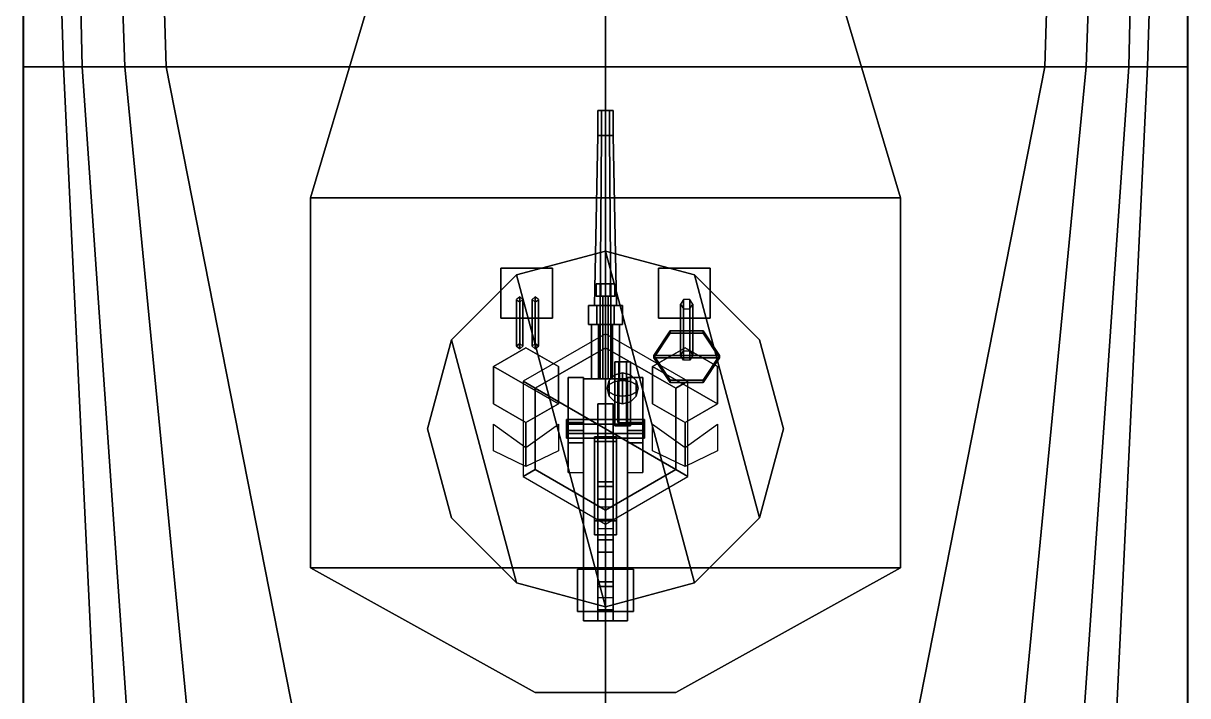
# Model space of a CAD drawing. Header units: millimetres. Extents: x -3.7 to 3.7, y -34 to 38.
# Drawn here: x -3.73 to 3.73, y -14.24 to -9.93 of the extents above; entities that cross this region are included whole.
import ezdxf

# ---------------------------------------------------------------- set-up
doc = ezdxf.new("R2010")
doc.units = ezdxf.units.MM
for name, color, linetype in [('gun', 1, 'Continuous'), ('railings', 3, 'Continuous'), ('sleeve', 5, 'Continuous'), ('turret', 2, 'Continuous')]:
    doc.layers.add(name, color=color, linetype=linetype)

msp = doc.modelspace()

# ---------------------------------------------------------------- linework, layer by layer
for points in [[(3.7318, -4.17, 1.71), (-3.7318, -4.17, 1.71), (-3.7318, -10.21, 1.71), (3.7318, -10.21, 1.71)], [(-3.7318, -4.17, 1.71), (-3.7318, -4.17, -1.2033), (-3.7318, -10.21, 0.9292), (-3.7318, -10.21, 1.71)], [(-3.7318, -4.17, -1.2033), (-3.6618, -4.17, -1.4456), (-3.4733, -10.21, -0.9394), (-3.7318, -10.21, 0.9292)], [(-3.6618, -4.17, -1.4456), (-3.4895, -4.17, -1.7633), (-3.3549, -10.21, -1.3648), (-3.4733, -10.21, -0.9394)], [(-3.4895, -4.17, -1.7633), (-3.2902, -4.17, -1.9356), (-3.0802, -10.21, -1.6772), (-3.3549, -10.21, -1.3648)], [(-3.2902, -4.17, -1.9356), (-2.9994, -4.17, -2.0595), (-2.8164, -10.21, -1.8656), (-3.0802, -10.21, -1.6772)], [(-2.9994, -4.17, -2.0595), (0, -4.17, -2.598), (0, -10.21, -2.598), (-2.8164, -10.21, -1.8656)], [(2.8164, -10.21, -1.8656), (0, -10.21, -2.598), (0, -4.17, -2.598), (2.9994, -4.17, -2.0595)], [(3.0802, -10.21, -1.6772), (2.8164, -10.21, -1.8656), (2.9994, -4.17, -2.0595), (3.2902, -4.17, -1.9356)], [(3.3549, -10.21, -1.3648), (3.0802, -10.21, -1.6772), (3.2902, -4.17, -1.9356), (3.4895, -4.17, -1.7633)], [(3.4733, -10.21, -0.9394), (3.3549, -10.21, -1.3648), (3.4895, -4.17, -1.7633), (3.6618, -4.17, -1.4456)], [(3.7318, -10.21, 0.9292), (3.4733, -10.21, -0.9394), (3.6618, -4.17, -1.4456), (3.7318, -4.17, -1.2033)], [(3.7318, -10.21, 1.71), (3.7318, -10.21, 0.9292), (3.7318, -4.17, -1.2033), (3.7318, -4.17, 1.71)], [(1, -8.06, 3.88), (-1, -8.06, 3.88), (-1.89, -11.05, 3.88), (1.89, -11.05, 3.88)], [(-1.89, -11.05, 3.88), (-1, -8.06, 3.88), (-1, -8.06, 1.71), (-1.89, -11.05, 1.71)], [(-1.89, -11.05, 4.86), (-1, -8.06, 4.86), (-1, -8.06, 3.88), (-1.89, -11.05, 3.88)], [(-1.89, -11.05, 4.86), (-1, -8.06, 4.86), (-1, -8.06, 3.88), (-1.89, -11.05, 3.88)], [(1.89, -11.05, 1.71), (1, -8.06, 1.71), (1, -8.06, 3.88), (1.89, -11.05, 3.88)], [(1.89, -11.05, 4.86), (1, -8.06, 4.86), (1, -8.06, 3.88), (1.89, -11.05, 3.88)], [(1.89, -11.05, 4.86), (1, -8.06, 4.86), (1, -8.06, 3.88), (1.89, -11.05, 3.88)], [(3.7318, -10.21, 1.71), (-3.7318, -10.21, 1.71), (-3.7318, -16.5, 1.71), (3.7318, -16.5, 1.71)], [(-3.7318, -10.21, 0.9292), (-3.4733, -10.21, -0.9394), (-3.1718, -16.5, -0.4709), (-3.7318, -16.5, 0.9292)], [(-3.7318, -10.21, 1.71), (-3.7318, -10.21, 0.9292), (-3.7318, -16.5, 0.9292), (-3.7318, -16.5, 1.71)], [(-3.4733, -10.21, -0.9394), (-3.3549, -10.21, -1.3648), (-2.9187, -16.5, -0.8694), (-3.1718, -16.5, -0.4709)], [(-3.3549, -10.21, -1.3648), (-3.0802, -10.21, -1.6772), (-2.4717, -16.5, -1.3541), (-2.9187, -16.5, -0.8694)], [(-3.0802, -10.21, -1.6772), (-2.8164, -10.21, -1.8656), (-1.5778, -16.5, -1.9249), (-2.4717, -16.5, -1.3541)], [(-2.8164, -10.21, -1.8656), (0, -10.21, -2.598), (0, -16.5, -2.5018), (-1.5778, -16.5, -1.9249)], [(1.5778, -16.5, -1.9249), (0, -16.5, -2.5018), (0, -10.21, -2.598), (2.8164, -10.21, -1.8656)], [(2.4717, -16.5, -1.3541), (1.5778, -16.5, -1.9249), (2.8164, -10.21, -1.8656), (3.0802, -10.21, -1.6772)], [(2.9187, -16.5, -0.8694), (2.4717, -16.5, -1.3541), (3.0802, -10.21, -1.6772), (3.3549, -10.21, -1.3648)], [(3.1718, -16.5, -0.4709), (2.9187, -16.5, -0.8694), (3.3549, -10.21, -1.3648), (3.4733, -10.21, -0.9394)], [(3.7318, -16.5, 0.9292), (3.1718, -16.5, -0.4709), (3.4733, -10.21, -0.9394), (3.7318, -10.21, 0.9292)], [(3.7318, -16.5, 1.71), (3.7318, -16.5, 0.9292), (3.7318, -10.21, 0.9292), (3.7318, -10.21, 1.71)], [(1.89, -11.05, 3.88), (-1.89, -11.05, 3.88), (-1.89, -13.42, 3.88), (1.89, -13.42, 3.88)], [(-1.89, -13.42, 3.88), (-1.89, -11.05, 3.88), (-1.89, -11.05, 1.71), (-1.89, -13.42, 1.71)], [(-1.89, -13.42, 4.86), (-1.89, -11.05, 4.86), (-1.89, -11.05, 3.88), (-1.89, -13.42, 3.88)], [(-1.89, -13.42, 4.86), (-1.89, -11.05, 4.86), (-1.89, -11.05, 3.88), (-1.89, -13.42, 3.88)], [(1.89, -13.42, 1.71), (1.89, -11.05, 1.71), (1.89, -11.05, 3.88), (1.89, -13.42, 3.88)], [(1.89, -13.42, 4.86), (1.89, -11.05, 4.86), (1.89, -11.05, 3.88), (1.89, -13.42, 3.88)], [(1.89, -13.42, 4.86), (1.89, -11.05, 4.86), (1.89, -11.05, 3.88), (1.89, -13.42, 3.88)], [(-0.45, -14.22, 3.88), (-1.89, -13.42, 3.88), (-1.89, -13.42, 1.71), (-0.45, -14.22, 1.71)], [(1.89, -13.42, 3.88), (-1.89, -13.42, 3.88), (-0.45, -14.22, 3.88), (0.45, -14.22, 3.88)], [(-0.45, -14.22, 4.86), (-1.89, -13.42, 4.86), (-1.89, -13.42, 3.88), (-0.45, -14.22, 3.88)], [(-0.45, -14.22, 4.86), (-1.89, -13.42, 4.86), (-1.89, -13.42, 3.88), (-0.45, -14.22, 3.88)], [(0.45, -14.22, 1.71), (1.89, -13.42, 1.71), (1.89, -13.42, 3.88), (0.45, -14.22, 3.88)], [(0.45, -14.22, 4.86), (1.89, -13.42, 4.86), (1.89, -13.42, 3.88), (0.45, -14.22, 3.88)], [(0.45, -14.22, 4.86), (1.89, -13.42, 4.86), (1.89, -13.42, 3.88), (0.45, -14.22, 3.88)], [(0.45, -14.22, 3.88), (-0.45, -14.22, 3.88), (-0.45, -14.22, 1.71), (0.45, -14.22, 1.71)], [(0.45, -14.22, 3.88), (-0.45, -14.22, 3.88), (-0.45, -14.22, 4.86), (0.45, -14.22, 4.86)], [(-0.45, -14.22, 3.88), (0.45, -14.22, 3.88), (0.45, -14.22, 4.86), (-0.45, -14.22, 4.86)]]:
    msp.add_3dface(points)
at = {"layer": 'gun'}
for points in [[(-0.05, -10.49, 5.22), (0.05, -10.49, 5.22), (0.025, -10.49, 5.1767), (-0.025, -10.49, 5.1767)], [(-0.025, -10.49, 5.2633), (0.025, -10.49, 5.2633), (0.05, -10.49, 5.22), (-0.05, -10.49, 5.22)], [(-0.025, -10.65, 5.1767), (-0.05, -10.65, 5.22), (-0.05, -10.49, 5.22), (-0.025, -10.49, 5.1767)], [(-0.05, -10.65, 5.22), (-0.025, -10.65, 5.2633), (-0.025, -10.49, 5.2633), (-0.05, -10.49, 5.22)], [(0.025, -10.65, 5.1767), (-0.025, -10.65, 5.1767), (-0.025, -10.49, 5.1767), (0.025, -10.49, 5.1767)], [(-0.025, -10.65, 5.2633), (0.025, -10.65, 5.2633), (0.025, -10.49, 5.2633), (-0.025, -10.49, 5.2633)], [(0.05, -10.65, 5.22), (0.025, -10.65, 5.1767), (0.025, -10.49, 5.1767), (0.05, -10.49, 5.22)], [(0.025, -10.65, 5.2633), (0.05, -10.65, 5.22), (0.05, -10.49, 5.22), (0.025, -10.49, 5.2633)], [(-0.035, -11.74, 5.1594), (-0.07, -11.74, 5.22), (-0.05, -10.65, 5.22), (-0.025, -10.65, 5.1767)], [(-0.07, -11.74, 5.22), (-0.035, -11.74, 5.2806), (-0.025, -10.65, 5.2633), (-0.05, -10.65, 5.22)], [(0.035, -11.74, 5.1594), (-0.035, -11.74, 5.1594), (-0.025, -10.65, 5.1767), (0.025, -10.65, 5.1767)], [(-0.035, -11.74, 5.2806), (0.035, -11.74, 5.2806), (0.025, -10.65, 5.2633), (-0.025, -10.65, 5.2633)], [(0.07, -11.74, 5.22), (0.035, -11.74, 5.1594), (0.025, -10.65, 5.1767), (0.05, -10.65, 5.22)], [(0.035, -11.74, 5.2806), (0.07, -11.74, 5.22), (0.05, -10.65, 5.22), (0.025, -10.65, 5.2633)], [(-0.11, -11.74, 5.22), (0.11, -11.74, 5.22), (0.055, -11.74, 5.1247), (-0.055, -11.74, 5.1247)], [(-0.055, -11.74, 5.3153), (0.055, -11.74, 5.3153), (0.11, -11.74, 5.22), (-0.11, -11.74, 5.22)], [(-0.055, -11.86, 5.1247), (-0.11, -11.86, 5.22), (-0.11, -11.74, 5.22), (-0.055, -11.74, 5.1247)], [(-0.11, -11.86, 5.22), (-0.055, -11.86, 5.3153), (-0.055, -11.74, 5.3153), (-0.11, -11.74, 5.22)], [(0.055, -11.86, 5.1247), (-0.055, -11.86, 5.1247), (-0.055, -11.74, 5.1247), (0.055, -11.74, 5.1247)], [(-0.055, -11.86, 5.3153), (0.055, -11.86, 5.3153), (0.055, -11.74, 5.3153), (-0.055, -11.74, 5.3153)], [(0.11, -11.86, 5.22), (0.055, -11.86, 5.1247), (0.055, -11.74, 5.1247), (0.11, -11.74, 5.22)], [(0.055, -11.86, 5.3153), (0.11, -11.86, 5.22), (0.11, -11.74, 5.22), (0.055, -11.74, 5.3153)], [(-0.055, -11.86, 5.1247), (0.055, -11.86, 5.1247), (0.11, -11.86, 5.22), (-0.11, -11.86, 5.22)], [(-0.11, -11.86, 5.22), (0.11, -11.86, 5.22), (0.055, -11.86, 5.3153), (-0.055, -11.86, 5.3153)], [(-0.045, -12.21, 5.1421), (-0.09, -12.21, 5.22), (-0.09, -11.86, 5.22), (-0.045, -11.86, 5.1421)], [(-0.09, -12.21, 5.22), (-0.045, -12.21, 5.2979), (-0.045, -11.86, 5.2979), (-0.09, -11.86, 5.22)], [(0.045, -12.21, 5.1421), (-0.045, -12.21, 5.1421), (-0.045, -11.86, 5.1421), (0.045, -11.86, 5.1421)], [(-0.045, -12.21, 5.2979), (0.045, -12.21, 5.2979), (0.045, -11.86, 5.2979), (-0.045, -11.86, 5.2979)], [(0.09, -12.21, 5.22), (0.045, -12.21, 5.1421), (0.045, -11.86, 5.1421), (0.09, -11.86, 5.22)], [(0.045, -12.21, 5.2979), (0.09, -12.21, 5.22), (0.09, -11.86, 5.22), (0.045, -11.86, 5.2979)]]:
    msp.add_3dface(points, dxfattribs=at)
at = {"layer": 'railings'}
for points in [[(-3.73, -4.54, 2.6), (-3.73, -10.5, 2.64), (-3.73, -10.5, 2.67), (-3.73, -4.54, 2.63)], [(-3.73, -4.54, 2.63), (-3.73, -10.5, 2.67), (-3.73, -10.5, 2.64), (-3.73, -4.54, 2.6)], [(-3.73, -4.54, 2.13), (-3.73, -10.5, 2.17), (-3.73, -10.5, 2.14), (-3.73, -4.54, 2.1)], [(-3.73, -4.54, 2.1), (-3.73, -10.5, 2.14), (-3.73, -10.5, 2.17), (-3.73, -4.54, 2.13)], [(3.73, -4.54, 2.1), (3.73, -10.5, 2.14), (3.73, -10.5, 2.17), (3.73, -4.54, 2.13)], [(3.73, -4.54, 2.13), (3.73, -10.5, 2.17), (3.73, -10.5, 2.14), (3.73, -4.54, 2.1)], [(3.73, -4.54, 2.63), (3.73, -10.5, 2.67), (3.73, -10.5, 2.64), (3.73, -4.54, 2.6)], [(3.73, -4.54, 2.6), (3.73, -10.5, 2.64), (3.73, -10.5, 2.67), (3.73, -4.54, 2.63)], [(-3.73, -10.48, 2.64), (-3.73, -10.48, 1.71), (-3.73, -10.51, 1.71), (-3.73, -10.51, 2.64)], [(-3.73, -10.51, 2.64), (-3.73, -10.51, 1.71), (-3.73, -10.48, 1.71), (-3.73, -10.48, 2.64)], [(-3.73, -10.5, 2.64), (-3.73, -16.55, 2.67), (-3.73, -16.55, 2.71), (-3.73, -10.5, 2.67)], [(-3.73, -10.5, 2.67), (-3.73, -16.55, 2.71), (-3.73, -16.55, 2.67), (-3.73, -10.5, 2.64)], [(-3.73, -10.5, 2.17), (-3.73, -16.55, 2.21), (-3.73, -16.55, 2.17), (-3.73, -10.5, 2.14)], [(-3.73, -10.5, 2.14), (-3.73, -16.55, 2.17), (-3.73, -16.55, 2.21), (-3.73, -10.5, 2.17)], [(3.73, -10.51, 2.64), (3.73, -10.51, 1.71), (3.73, -10.48, 1.71), (3.73, -10.48, 2.64)], [(3.73, -10.48, 2.64), (3.73, -10.48, 1.71), (3.73, -10.51, 1.71), (3.73, -10.51, 2.64)], [(3.73, -10.5, 2.14), (3.73, -16.55, 2.17), (3.73, -16.55, 2.21), (3.73, -10.5, 2.17)], [(3.73, -10.5, 2.17), (3.73, -16.55, 2.21), (3.73, -16.55, 2.17), (3.73, -10.5, 2.14)], [(3.73, -10.5, 2.67), (3.73, -16.55, 2.71), (3.73, -16.55, 2.67), (3.73, -10.5, 2.64)], [(3.73, -10.5, 2.64), (3.73, -16.55, 2.67), (3.73, -16.55, 2.71), (3.73, -10.5, 2.67)], [(-3.73, -12.03, 2.65), (-3.73, -12.03, 1.71), (-3.73, -12, 1.71), (-3.73, -12, 2.65)], [(-3.73, -12, 2.65), (-3.73, -12, 1.71), (-3.73, -12.03, 1.71), (-3.73, -12.03, 2.65)], [(3.73, -12, 2.65), (3.73, -12, 1.71), (3.73, -12.03, 1.71), (3.73, -12.03, 2.65)], [(3.73, -12.03, 2.65), (3.73, -12.03, 1.71), (3.73, -12, 1.71), (3.73, -12, 2.65)], [(-3.73, -13.5, 2.66), (-3.73, -13.5, 1.71), (-3.73, -13.53, 1.71), (-3.73, -13.53, 2.66)], [(-3.73, -13.53, 2.66), (-3.73, -13.53, 1.71), (-3.73, -13.5, 1.71), (-3.73, -13.5, 2.66)], [(3.73, -13.53, 2.66), (3.73, -13.53, 1.71), (3.73, -13.5, 1.71), (3.73, -13.5, 2.66)], [(3.73, -13.5, 2.66), (3.73, -13.5, 1.71), (3.73, -13.53, 1.71), (3.73, -13.53, 2.66)]]:
    msp.add_3dface(points, dxfattribs=at)
at = {"layer": 'sleeve'}
for points in [[(-0.03, -11.6, 5.132), (0.03, -11.6, 5.132), (0.06, -11.6, 5.08), (-0.06, -11.6, 5.08)], [(-0.06, -11.68, 5.08), (-0.03, -11.68, 5.132), (-0.03, -11.6, 5.132), (-0.06, -11.6, 5.08)], [(-0.06, -11.6, 5.08), (0.06, -11.6, 5.08), (0.03, -11.6, 5.028), (-0.03, -11.6, 5.028)], [(-0.03, -11.68, 5.028), (-0.06, -11.68, 5.08), (-0.06, -11.6, 5.08), (-0.03, -11.6, 5.028)], [(0.03, -11.68, 5.028), (-0.03, -11.68, 5.028), (-0.03, -11.6, 5.028), (0.03, -11.6, 5.028)], [(-0.03, -11.68, 5.132), (0.03, -11.68, 5.132), (0.03, -11.6, 5.132), (-0.03, -11.6, 5.132)], [(0.03, -11.68, 5.132), (0.06, -11.68, 5.08), (0.06, -11.6, 5.08), (0.03, -11.6, 5.132)], [(0.06, -11.68, 5.08), (0.03, -11.68, 5.028), (0.03, -11.6, 5.028), (0.06, -11.6, 5.08)], [(-0.06, -11.68, 5.08), (0.06, -11.68, 5.08), (0.03, -11.68, 5.132), (-0.03, -11.68, 5.132)], [(-0.03, -11.68, 5.028), (0.03, -11.68, 5.028), (0.06, -11.68, 5.08), (-0.06, -11.68, 5.08)], [(-0.0175, -12.21, 5.0497), (-0.035, -12.21, 5.08), (-0.035, -11.68, 5.08), (-0.0175, -11.68, 5.0497)], [(-0.035, -12.21, 5.08), (-0.0175, -12.21, 5.1103), (-0.0175, -11.68, 5.1103), (-0.035, -11.68, 5.08)], [(0.0175, -12.21, 5.0497), (-0.0175, -12.21, 5.0497), (-0.0175, -11.68, 5.0497), (0.0175, -11.68, 5.0497)], [(-0.0175, -12.21, 5.1103), (0.0175, -12.21, 5.1103), (0.0175, -11.68, 5.1103), (-0.0175, -11.68, 5.1103)], [(0.035, -12.21, 5.08), (0.0175, -12.21, 5.0497), (0.0175, -11.68, 5.0497), (0.035, -11.68, 5.08)], [(0.0175, -12.21, 5.1103), (0.035, -12.21, 5.08), (0.035, -11.68, 5.08), (0.0175, -11.68, 5.1103)], [(0.06, -12.1, 5.64), (0.16, -12.1, 5.64), (0.135, -12.1, 5.5967), (0.085, -12.1, 5.5967)], [(0.085, -12.1, 5.6833), (0.135, -12.1, 5.6833), (0.16, -12.1, 5.64), (0.06, -12.1, 5.64)], [(0.085, -12.51, 5.5967), (0.06, -12.51, 5.64), (0.06, -12.1, 5.64), (0.085, -12.1, 5.5967)], [(0.06, -12.51, 5.64), (0.085, -12.51, 5.6833), (0.085, -12.1, 5.6833), (0.06, -12.1, 5.64)], [(0.135, -12.51, 5.5967), (0.085, -12.51, 5.5967), (0.085, -12.1, 5.5967), (0.135, -12.1, 5.5967)], [(0.085, -12.51, 5.6833), (0.135, -12.51, 5.6833), (0.135, -12.1, 5.6833), (0.085, -12.1, 5.6833)], [(0.16, -12.51, 5.64), (0.135, -12.51, 5.5967), (0.135, -12.1, 5.5967), (0.16, -12.1, 5.64)], [(0.135, -12.51, 5.6833), (0.16, -12.51, 5.64), (0.16, -12.1, 5.64), (0.135, -12.1, 5.6833)], [(-0.14, -13.76, 5.4), (-0.14, -12.21, 5.4), (-0.14, -12.21, 5.04), (-0.14, -13.76, 5.04)], [(-0.14, -13.76, 5.04), (-0.14, -12.21, 5.04), (0.14, -12.21, 5.04), (0.14, -13.76, 5.04)], [(0.14, -12.21, 5.4), (-0.14, -12.21, 5.4), (-0.14, -13.76, 5.4), (0.14, -13.76, 5.4)], [(0.14, -12.21, 5.04), (-0.14, -12.21, 5.04), (-0.14, -12.21, 5.4), (0.14, -12.21, 5.4)], [(0.0234, -12.22, 5.61), (0.01, -12.27, 5.61), (0.01, -12.27, 5.61), (0.0234, -12.245, 5.6533)], [(0.0234, -12.245, 5.5667), (0.01, -12.27, 5.61), (0.01, -12.27, 5.61), (0.0234, -12.22, 5.61)], [(0.06, -12.1834, 5.61), (0.0234, -12.22, 5.61), (0.0234, -12.245, 5.6533), (0.06, -12.2267, 5.685)], [(0.06, -12.2267, 5.535), (0.0234, -12.245, 5.5667), (0.0234, -12.22, 5.61), (0.06, -12.1834, 5.61)], [(0.06, -12.2267, 5.685), (0.0234, -12.245, 5.6533), (0.0234, -12.295, 5.6533), (0.06, -12.3133, 5.685)], [(0.06, -12.3133, 5.535), (0.0234, -12.295, 5.5667), (0.0234, -12.245, 5.5667), (0.06, -12.2267, 5.535)], [(0.11, -12.17, 5.61), (0.06, -12.1834, 5.61), (0.06, -12.2267, 5.685), (0.11, -12.22, 5.6966)], [(0.11, -12.22, 5.5234), (0.06, -12.2267, 5.535), (0.06, -12.1834, 5.61), (0.11, -12.17, 5.61)], [(0.11, -12.22, 5.6966), (0.06, -12.2267, 5.685), (0.06, -12.3133, 5.685), (0.11, -12.32, 5.6966)], [(0.11, -12.32, 5.5234), (0.06, -12.3133, 5.535), (0.06, -12.2267, 5.535), (0.11, -12.22, 5.5234)], [(0.14, -12.22, 5.4), (0.08, -12.22, 5.4), (0.08, -12.22, 5.54), (0.14, -12.22, 5.54)], [(0.08, -12.32, 5.54), (0.08, -12.22, 5.54), (0.08, -12.22, 5.4), (0.08, -12.49, 5.4)], [(0.16, -12.1834, 5.61), (0.11, -12.17, 5.61), (0.11, -12.22, 5.6966), (0.16, -12.2267, 5.685)], [(0.16, -12.2267, 5.535), (0.11, -12.22, 5.5234), (0.11, -12.17, 5.61), (0.16, -12.1834, 5.61)], [(0.16, -12.2267, 5.685), (0.11, -12.22, 5.6966), (0.11, -12.32, 5.6966), (0.16, -12.3133, 5.685)], [(0.16, -12.3133, 5.535), (0.11, -12.32, 5.5234), (0.11, -12.22, 5.5234), (0.16, -12.2267, 5.535)], [(0.14, -13.76, 5.04), (0.14, -12.21, 5.04), (0.14, -12.21, 5.4), (0.14, -13.76, 5.4)], [(0.14, -12.49, 5.4), (0.14, -12.22, 5.4), (0.14, -12.22, 5.54), (0.14, -12.32, 5.54)], [(0.1966, -12.22, 5.61), (0.16, -12.1834, 5.61), (0.16, -12.2267, 5.685), (0.1966, -12.245, 5.6533)], [(0.1966, -12.245, 5.5667), (0.16, -12.2267, 5.535), (0.16, -12.1834, 5.61), (0.1966, -12.22, 5.61)], [(0.1966, -12.245, 5.6533), (0.16, -12.2267, 5.685), (0.16, -12.3133, 5.685), (0.1966, -12.295, 5.6533)], [(0.1966, -12.295, 5.5667), (0.16, -12.3133, 5.535), (0.16, -12.2267, 5.535), (0.1966, -12.245, 5.5667)], [(0.21, -12.27, 5.61), (0.1966, -12.22, 5.61), (0.1966, -12.245, 5.6533), (0.21, -12.27, 5.61)], [(0.21, -12.27, 5.61), (0.1966, -12.245, 5.5667), (0.1966, -12.22, 5.61), (0.21, -12.27, 5.61)], [(0.0234, -12.245, 5.6533), (0.01, -12.27, 5.61), (0.01, -12.27, 5.61), (0.0234, -12.295, 5.6533)], [(0.0234, -12.295, 5.5667), (0.01, -12.27, 5.61), (0.01, -12.27, 5.61), (0.0234, -12.245, 5.5667)], [(0.0234, -12.295, 5.6533), (0.01, -12.27, 5.61), (0.01, -12.27, 5.61), (0.0234, -12.32, 5.61)], [(0.0234, -12.32, 5.61), (0.01, -12.27, 5.61), (0.01, -12.27, 5.61), (0.0234, -12.295, 5.5667)], [(0.06, -12.3133, 5.685), (0.0234, -12.295, 5.6533), (0.0234, -12.32, 5.61), (0.06, -12.3566, 5.61)], [(0.06, -12.3566, 5.61), (0.0234, -12.32, 5.61), (0.0234, -12.295, 5.5667), (0.06, -12.3133, 5.535)], [(0.11, -12.32, 5.6966), (0.06, -12.3133, 5.685), (0.06, -12.3566, 5.61), (0.11, -12.37, 5.61)], [(0.11, -12.37, 5.61), (0.06, -12.3566, 5.61), (0.06, -12.3133, 5.535), (0.11, -12.32, 5.5234)], [(0.16, -12.3133, 5.685), (0.11, -12.32, 5.6966), (0.11, -12.37, 5.61), (0.16, -12.3566, 5.61)], [(0.16, -12.3566, 5.61), (0.11, -12.37, 5.61), (0.11, -12.32, 5.5234), (0.16, -12.3133, 5.535)], [(0.1966, -12.295, 5.6533), (0.16, -12.3133, 5.685), (0.16, -12.3566, 5.61), (0.1966, -12.32, 5.61)], [(0.1966, -12.32, 5.61), (0.16, -12.3566, 5.61), (0.16, -12.3133, 5.535), (0.1966, -12.295, 5.5667)], [(0.21, -12.27, 5.61), (0.1966, -12.245, 5.6533), (0.1966, -12.295, 5.6533), (0.21, -12.27, 5.61)], [(0.21, -12.27, 5.61), (0.1966, -12.295, 5.5667), (0.1966, -12.245, 5.5667), (0.21, -12.27, 5.61)], [(0.21, -12.27, 5.61), (0.1966, -12.295, 5.6533), (0.1966, -12.32, 5.61), (0.21, -12.27, 5.61)], [(0.21, -12.27, 5.61), (0.1966, -12.32, 5.61), (0.1966, -12.295, 5.5667), (0.21, -12.27, 5.61)], [(-0.05, -12.58, 4.56), (-0.05, -12.37, 4.56), (0.05, -12.37, 4.56), (0.05, -12.58, 4.56)], [(0.05, -12.58, 4.69), (0.05, -12.37, 4.69), (-0.05, -12.37, 4.69), (-0.05, -12.58, 4.69)], [(-0.05, -12.37, 4.56), (-0.05, -12.37, 4.69), (0.05, -12.37, 4.69), (0.05, -12.37, 4.56)], [(-0.05, -12.58, 4.69), (-0.05, -12.37, 4.69), (-0.05, -12.37, 4.56), (-0.05, -12.58, 4.56)], [(0.05, -12.37, 4.56), (0.05, -12.37, 4.69), (0.05, -12.58, 4.69), (0.05, -12.58, 4.56)], [(0.14, -12.32, 5.54), (0.08, -12.32, 5.54), (0.08, -12.49, 5.4), (0.14, -12.49, 5.4)], [(-0.25, -12.5, 5.178), (-0.25, -12.56, 5.178), (-0.25, -12.59, 5.23), (-0.25, -12.47, 5.23)], [(-0.25, -12.47, 5.23), (-0.25, -12.59, 5.23), (-0.25, -12.56, 5.282), (-0.25, -12.5, 5.282)], [(-0.25, -12.5, 5.178), (-0.25, -12.47, 5.23), (0.25, -12.47, 5.23), (0.25, -12.5, 5.178)], [(-0.25, -12.47, 5.23), (-0.25, -12.5, 5.282), (0.25, -12.5, 5.282), (0.25, -12.47, 5.23)], [(-0.25, -12.56, 5.178), (-0.25, -12.5, 5.178), (0.25, -12.5, 5.178), (0.25, -12.56, 5.178)], [(-0.25, -12.5, 5.282), (-0.25, -12.56, 5.282), (0.25, -12.56, 5.282), (0.25, -12.5, 5.282)], [(0.085, -12.51, 5.5967), (0.135, -12.51, 5.5967), (0.16, -12.51, 5.64), (0.06, -12.51, 5.64)], [(0.06, -12.51, 5.64), (0.16, -12.51, 5.64), (0.135, -12.51, 5.6833), (0.085, -12.51, 5.6833)], [(0.25, -12.47, 5.23), (0.25, -12.59, 5.23), (0.25, -12.56, 5.178), (0.25, -12.5, 5.178)], [(0.25, -12.5, 5.282), (0.25, -12.56, 5.282), (0.25, -12.59, 5.23), (0.25, -12.47, 5.23)], [(-0.25, -12.59, 5.23), (-0.25, -12.56, 5.178), (0.25, -12.56, 5.178), (0.25, -12.59, 5.23)], [(-0.25, -12.56, 5.282), (-0.25, -12.59, 5.23), (0.25, -12.59, 5.23), (0.25, -12.56, 5.282)], [(-0.07, -13.12, 5.77), (-0.07, -12.58, 5.52), (-0.07, -12.61, 5.48), (-0.07, -13.21, 5.54)], [(0.07, -12.58, 5.52), (-0.07, -12.58, 5.52), (-0.07, -13.12, 5.77), (0.07, -13.12, 5.77)], [(0.07, -12.61, 5.48), (-0.07, -12.61, 5.48), (-0.07, -12.58, 5.52), (0.07, -12.58, 5.52)], [(-0.07, -13.21, 5.54), (-0.07, -12.61, 5.48), (-0.07, -12.61, 5.4), (-0.07, -13.21, 5.4)], [(0.07, -12.61, 5.4), (-0.07, -12.61, 5.4), (-0.07, -12.61, 5.48), (0.07, -12.61, 5.48)], [(-0.05, -12.56, 4.04), (-0.05, -12.56, 4.15), (0.05, -12.56, 4.15), (0.05, -12.56, 4.04)], [(-0.05, -12.9, 4.04), (-0.05, -12.56, 4.04), (0.05, -12.56, 4.04), (0.05, -12.9, 4.04)], [(0.05, -12.9, 4.15), (0.05, -12.56, 4.15), (-0.05, -12.56, 4.15), (-0.05, -12.9, 4.15)], [(-0.05, -12.9, 4.15), (-0.05, -12.56, 4.15), (-0.05, -12.56, 4.04), (-0.05, -12.9, 4.04)], [(-0.05, -12.98, 4.75), (-0.05, -12.58, 4.56), (0.05, -12.58, 4.56), (0.05, -12.98, 4.75)], [(0.05, -12.87, 4.81), (0.05, -12.58, 4.69), (-0.05, -12.58, 4.69), (-0.05, -12.87, 4.81)], [(-0.05, -12.87, 4.81), (-0.05, -12.58, 4.69), (-0.05, -12.58, 4.56), (-0.05, -12.98, 4.75)], [(0.05, -12.56, 4.04), (0.05, -12.56, 4.15), (0.05, -12.9, 4.15), (0.05, -12.9, 4.04)], [(0.05, -12.58, 4.56), (0.05, -12.58, 4.69), (0.05, -12.87, 4.81), (0.05, -12.98, 4.75)], [(0.07, -13.21, 5.54), (0.07, -12.61, 5.48), (0.07, -12.58, 5.52), (0.07, -13.12, 5.77)], [(0.07, -13.21, 5.4), (0.07, -12.61, 5.4), (0.07, -12.61, 5.48), (0.07, -13.21, 5.54)], [(0.05, -13.03, 5.04), (0.05, -12.87, 4.81), (-0.05, -12.87, 4.81), (-0.05, -13.03, 5.04)], [(-0.05, -13.03, 5.04), (-0.05, -12.87, 4.81), (-0.05, -12.98, 4.75), (-0.05, -13.17, 5.04)], [(-0.05, -13.24, 4.16), (-0.05, -12.9, 4.04), (0.05, -12.9, 4.04), (0.05, -13.24, 4.16)], [(0.05, -13.11, 4.25), (0.05, -12.9, 4.15), (-0.05, -12.9, 4.15), (-0.05, -13.11, 4.25)], [(-0.05, -13.11, 4.25), (-0.05, -12.9, 4.15), (-0.05, -12.9, 4.04), (-0.05, -13.24, 4.16)], [(0.05, -12.98, 4.75), (0.05, -12.87, 4.81), (0.05, -13.03, 5.04), (0.05, -13.17, 5.04)], [(0.05, -12.9, 4.04), (0.05, -12.9, 4.15), (0.05, -13.11, 4.25), (0.05, -13.24, 4.16)], [(-0.05, -13.17, 5.04), (-0.05, -12.98, 4.75), (0.05, -12.98, 4.75), (0.05, -13.17, 5.04)], [(0.07, -13.12, 5.77), (-0.07, -13.12, 5.77), (-0.07, -13.21, 5.54), (0.07, -13.21, 5.54)], [(-0.05, -13.32, 4.42), (-0.05, -13.11, 4.25), (-0.05, -13.24, 4.16), (-0.05, -13.51, 4.42)], [(0.05, -13.32, 4.42), (0.05, -13.11, 4.25), (-0.05, -13.11, 4.25), (-0.05, -13.32, 4.42)], [(0.05, -13.24, 4.16), (0.05, -13.11, 4.25), (0.05, -13.32, 4.42), (0.05, -13.51, 4.42)], [(0.07, -13.21, 5.54), (-0.07, -13.21, 5.54), (-0.07, -13.21, 5.4), (0.07, -13.21, 5.4)], [(-0.05, -13.51, 4.42), (-0.05, -13.24, 4.16), (0.05, -13.24, 4.16), (0.05, -13.51, 4.42)], [(0.05, -13.54, 4.73), (0.05, -13.32, 4.42), (-0.05, -13.32, 4.42), (-0.05, -13.54, 4.73)], [(-0.05, -13.54, 4.73), (-0.05, -13.32, 4.42), (-0.05, -13.51, 4.42), (-0.05, -13.69, 4.73)], [(0.05, -13.51, 4.42), (0.05, -13.32, 4.42), (0.05, -13.54, 4.73), (0.05, -13.69, 4.73)], [(0.18, -13.43, 5), (-0.18, -13.43, 5), (-0.18, -13.43, 5.43), (0.18, -13.43, 5.43)], [(-0.18, -13.7, 5.43), (-0.18, -13.43, 5.43), (-0.18, -13.43, 5), (-0.18, -13.7, 5)], [(-0.18, -13.7, 5), (-0.18, -13.43, 5), (0.18, -13.43, 5), (0.18, -13.7, 5)], [(0.18, -13.43, 5.43), (-0.18, -13.43, 5.43), (-0.18, -13.7, 5.43), (0.18, -13.7, 5.43)], [(0.18, -13.7, 5), (0.18, -13.43, 5), (0.18, -13.43, 5.43), (0.18, -13.7, 5.43)], [(-0.05, -13.69, 4.73), (-0.05, -13.51, 4.42), (0.05, -13.51, 4.42), (0.05, -13.69, 4.73)], [(0.05, -13.61, 5.04), (0.05, -13.54, 4.73), (-0.05, -13.54, 4.73), (-0.05, -13.61, 5.04)], [(-0.05, -13.61, 5.04), (-0.05, -13.54, 4.73), (-0.05, -13.69, 4.73), (-0.05, -13.76, 5.04)], [(0.05, -13.69, 4.73), (0.05, -13.54, 4.73), (0.05, -13.61, 5.04), (0.05, -13.76, 5.04)], [(0.18, -13.7, 5.43), (-0.18, -13.7, 5.43), (-0.18, -13.7, 5), (0.18, -13.7, 5)], [(-0.05, -13.76, 5.04), (-0.05, -13.69, 4.73), (0.05, -13.69, 4.73), (0.05, -13.76, 5.04)], [(0.14, -13.76, 5.4), (-0.14, -13.76, 5.4), (-0.14, -13.76, 5.04), (0.14, -13.76, 5.04)]]:
    msp.add_3dface(points, dxfattribs=at)
at = {"layer": 'turret'}
for points in [[(0, -11.39, 4.08), (0.57, -13.5173, 4.08), (0, -13.67, 4.08), (-0.57, -11.5427, 4.08)], [(-0.57, -11.5427, 4.16), (0, -13.67, 4.16), (0.57, -13.5173, 4.16), (0, -11.39, 4.16)], [(-0.57, -11.5427, 4.16), (0, -11.39, 4.16), (0, -11.39, 4.08), (-0.57, -11.5427, 4.08)], [(0.57, -11.5427, 4.08), (0.9873, -13.1, 4.08), (0.57, -13.5173, 4.08), (0, -11.39, 4.08)], [(0, -11.39, 4.16), (0.57, -13.5173, 4.16), (0.9873, -13.1, 4.16), (0.57, -11.5427, 4.16)], [(0, -11.39, 4.16), (0.57, -11.5427, 4.16), (0.57, -11.5427, 4.08), (0, -11.39, 4.08)], [(-0.57, -11.5427, 4.08), (0, -13.67, 4.08), (-0.57, -13.5173, 4.08), (-0.9873, -11.96, 4.08)], [(-0.9873, -11.96, 4.16), (-0.57, -13.5173, 4.16), (0, -13.67, 4.16), (-0.57, -11.5427, 4.16)], [(-0.9873, -11.96, 4.16), (-0.57, -11.5427, 4.16), (-0.57, -11.5427, 4.08), (-0.9873, -11.96, 4.08)], [(-0.67, -11.5, 4.16), (-0.67, -11.5, 4.28), (-0.34, -11.5, 4.28), (-0.34, -11.5, 4.16)], [(-0.67, -11.82, 4.16), (-0.67, -11.5, 4.16), (-0.34, -11.5, 4.16), (-0.34, -11.82, 4.16)], [(-0.34, -11.82, 4.16), (-0.34, -11.5, 4.28), (-0.67, -11.5, 4.28), (-0.67, -11.82, 4.16)], [(-0.67, -11.82, 4.16), (-0.67, -11.5, 4.28), (-0.67, -11.5, 4.16), (-0.67, -11.82, 4.16)], [(-0.34, -11.5, 4.16), (-0.34, -11.5, 4.28), (-0.34, -11.82, 4.16)], [(0.34, -11.5, 4.16), (0.34, -11.5, 4.28), (0.67, -11.5, 4.28), (0.67, -11.5, 4.16)], [(0.67, -11.82, 4.16), (0.67, -11.5, 4.28), (0.34, -11.5, 4.28), (0.34, -11.82, 4.16)], [(0.34, -11.82, 4.16), (0.34, -11.5, 4.16), (0.67, -11.5, 4.16), (0.67, -11.82, 4.16)], [(0.34, -11.82, 4.16), (0.34, -11.5, 4.28), (0.34, -11.5, 4.16), (0.34, -11.82, 4.16)], [(0.57, -11.5427, 4.16), (0.9873, -11.96, 4.16), (0.9873, -11.96, 4.08), (0.57, -11.5427, 4.08)], [(0.9873, -11.96, 4.08), (1.14, -12.53, 4.08), (0.9873, -13.1, 4.08), (0.57, -11.5427, 4.08)], [(0.57, -11.5427, 4.16), (0.9873, -13.1, 4.16), (1.14, -12.53, 4.16), (0.9873, -11.96, 4.16)], [(0.67, -11.5, 4.16), (0.67, -11.5, 4.28), (0.67, -11.82, 4.16)], [(-0.55, -11.6827, 4.19), (-0.57, -11.7, 4.18), (-0.57, -12, 4.6996), (-0.55, -11.9827, 4.7096)], [(-0.57, -11.7, 4.18), (-0.55, -11.7173, 4.17), (-0.55, -12.0173, 4.6896), (-0.57, -12, 4.6996)], [(-0.53, -11.7, 4.18), (-0.55, -11.6827, 4.19), (-0.55, -11.9827, 4.7096), (-0.53, -12, 4.6996)], [(-0.55, -11.7173, 4.17), (-0.53, -11.7, 4.18), (-0.53, -12, 4.6996), (-0.55, -12.0173, 4.6896)], [(-0.45, -11.6827, 4.19), (-0.47, -11.7, 4.18), (-0.47, -12, 4.6996), (-0.45, -11.9827, 4.7096)], [(-0.47, -11.7, 4.18), (-0.45, -11.7173, 4.17), (-0.45, -12.0173, 4.6896), (-0.47, -12, 4.6996)], [(-0.43, -11.7, 4.18), (-0.45, -11.6827, 4.19), (-0.45, -11.9827, 4.7096), (-0.43, -12, 4.6996)], [(-0.45, -11.7173, 4.17), (-0.43, -11.7, 4.18), (-0.43, -12, 4.6996), (-0.45, -12.0173, 4.6896)], [(0.5, -11.7, 4.1773), (0.48, -11.73, 4.16), (0.48, -12.06, 4.7316), (0.5, -12.03, 4.7489)], [(0.54, -11.7, 4.1773), (0.5, -11.7, 4.1773), (0.5, -12.03, 4.7489), (0.54, -12.03, 4.7489)], [(0.56, -11.73, 4.16), (0.54, -11.7, 4.1773), (0.54, -12.03, 4.7489), (0.56, -12.06, 4.7316)], [(0.48, -11.73, 4.16), (0.5, -11.76, 4.1427), (0.5, -12.09, 4.7143), (0.48, -12.06, 4.7316)], [(0.5, -11.76, 4.1427), (0.54, -11.76, 4.1427), (0.54, -12.09, 4.7143), (0.5, -12.09, 4.7143)], [(0.54, -11.76, 4.1427), (0.56, -11.73, 4.16), (0.56, -12.06, 4.7316), (0.54, -12.09, 4.7143)], [(-0.4503, -12.27, 4), (0, -12.01, 4), (0, -11.92, 3.88), (-0.5283, -12.225, 3.88)], [(0, -12.01, 4), (0.4503, -12.27, 4), (0.5283, -12.225, 3.88), (0, -11.92, 3.88)], [(0.415, -11.9025, 4.8225), (0.625, -11.9025, 4.8225), (0.73, -12.06, 4.7316), (0.31, -12.06, 4.7316)], [(0.415, -11.9025, 4.8225), (0.31, -12.06, 4.7316), (0.31, -12.075, 4.7576), (0.415, -11.9175, 4.8485)], [(0.625, -11.9175, 4.8485), (0.415, -11.9175, 4.8485), (0.31, -12.075, 4.7576), (0.73, -12.075, 4.7576)], [(0.625, -11.9025, 4.8225), (0.415, -11.9025, 4.8225), (0.415, -11.9175, 4.8485), (0.625, -11.9175, 4.8485)], [(0.73, -12.06, 4.7316), (0.625, -11.9025, 4.8225), (0.625, -11.9175, 4.8485), (0.73, -12.075, 4.7576)], [(-0.9873, -11.96, 4.08), (-0.57, -13.5173, 4.08), (-0.9873, -13.1, 4.08), (-1.14, -12.53, 4.08)], [(-1.14, -12.53, 4.16), (-0.9873, -13.1, 4.16), (-0.57, -13.5173, 4.16), (-0.9873, -11.96, 4.16)], [(-1.14, -12.53, 4.16), (-0.9873, -11.96, 4.16), (-0.9873, -11.96, 4.08), (-1.14, -12.53, 4.08)], [(-0.7178, -12.13, 4.33), (-0.51, -12.01, 4.33), (-0.51, -12.01, 4.16), (-0.7178, -12.13, 4.16)], [(-0.7178, -12.13, 4.33), (-0.3022, -12.37, 4.33), (-0.3022, -12.13, 4.33), (-0.51, -12.01, 4.33)], [(-0.53, -12, 4.6996), (-0.55, -11.9827, 4.7096), (-0.57, -12, 4.6996), (-0.55, -12.0173, 4.6896)], [(-0.51, -12.01, 4.33), (-0.3022, -12.13, 4.33), (-0.3022, -12.13, 4.16), (-0.51, -12.01, 4.16)], [(-0.43, -12, 4.6996), (-0.45, -11.9827, 4.7096), (-0.47, -12, 4.6996), (-0.45, -12.0173, 4.6896)], [(-0.4503, -12.27, 4.08), (0.4503, -12.79, 4.08), (0.4503, -12.27, 4.08), (0, -12.01, 4.08)], [(-0.4503, -12.27, 4.08), (0, -12.01, 4.08), (0, -12.01, 4), (-0.4503, -12.27, 4)], [(0, -12.01, 4.08), (0.4503, -12.27, 4.08), (0.4503, -12.27, 4), (0, -12.01, 4)], [(0.3022, -12.13, 4.33), (0.7178, -12.37, 4.33), (0.7178, -12.13, 4.33), (0.51, -12.01, 4.33)], [(0.3022, -12.13, 4.33), (0.51, -12.01, 4.33), (0.51, -12.01, 4.16), (0.3022, -12.13, 4.16)], [(0.51, -12.01, 4.33), (0.7178, -12.13, 4.33), (0.7178, -12.13, 4.16), (0.51, -12.01, 4.16)], [(0.9873, -11.96, 4.16), (1.14, -12.53, 4.16), (1.14, -12.53, 4.08), (0.9873, -11.96, 4.08)], [(0.31, -12.06, 4.7316), (0.415, -12.2175, 4.6406), (0.415, -12.2325, 4.6666), (0.31, -12.075, 4.7576)], [(0.31, -12.06, 4.7316), (0.73, -12.06, 4.7316), (0.625, -12.2175, 4.6406), (0.415, -12.2175, 4.6406)], [(0.73, -12.075, 4.7576), (0.31, -12.075, 4.7576), (0.415, -12.2325, 4.6666), (0.625, -12.2325, 4.6666)], [(0.625, -12.2175, 4.6406), (0.73, -12.06, 4.7316), (0.73, -12.075, 4.7576), (0.625, -12.2325, 4.6666)], [(-0.7178, -12.37, 4.33), (-0.51, -12.49, 4.33), (-0.3022, -12.37, 4.33), (-0.7178, -12.13, 4.33)], [(-0.7178, -12.37, 4.33), (-0.7178, -12.13, 4.33), (-0.7178, -12.13, 4.16), (-0.7178, -12.37, 4.16)], [(-0.3022, -12.13, 4.33), (-0.3022, -12.37, 4.33), (-0.3022, -12.37, 4.16), (-0.3022, -12.13, 4.16)], [(0.3022, -12.37, 4.33), (0.51, -12.49, 4.33), (0.7178, -12.37, 4.33), (0.3022, -12.13, 4.33)], [(0.3022, -12.37, 4.33), (0.3022, -12.13, 4.33), (0.3022, -12.13, 4.16), (0.3022, -12.37, 4.16)], [(0.7178, -12.13, 4.33), (0.7178, -12.37, 4.33), (0.7178, -12.37, 4.16), (0.7178, -12.13, 4.16)], [(-0.4503, -12.79, 4), (-0.4503, -12.27, 4), (-0.5283, -12.225, 3.88), (-0.5283, -12.835, 3.88)], [(-0.14, -12.2, 4.16), (-0.24, -12.2, 4.16), (-0.24, -12.2, 4.82), (-0.14, -12.2, 4.82)], [(-0.24, -12.54, 4.76), (-0.24, -12.2, 4.82), (-0.24, -12.2, 4.16), (-0.24, -12.81, 4.16)], [(-0.24, -12.62, 5.24), (-0.24, -12.49, 5.16), (-0.24, -12.2, 4.82), (-0.24, -12.54, 4.76)], [(-0.14, -12.2, 4.82), (-0.24, -12.2, 4.82), (-0.24, -12.49, 5.16), (-0.14, -12.49, 5.16)], [(-0.14, -12.81, 4.16), (-0.14, -12.2, 4.16), (-0.14, -12.2, 4.82), (-0.14, -12.54, 4.76)], [(-0.14, -12.54, 4.76), (-0.14, -12.2, 4.82), (-0.14, -12.49, 5.16), (-0.14, -12.62, 5.24)], [(0.14, -12.54, 4.76), (0.14, -12.2, 4.82), (0.14, -12.2, 4.16), (0.14, -12.81, 4.16)], [(0.24, -12.2, 4.16), (0.14, -12.2, 4.16), (0.14, -12.2, 4.82), (0.24, -12.2, 4.82)], [(0.24, -12.2, 4.82), (0.14, -12.2, 4.82), (0.14, -12.49, 5.16), (0.24, -12.49, 5.16)], [(0.14, -12.62, 5.24), (0.14, -12.49, 5.16), (0.14, -12.2, 4.82), (0.14, -12.54, 4.76)], [(0.24, -12.81, 4.16), (0.24, -12.2, 4.16), (0.24, -12.2, 4.82), (0.24, -12.54, 4.76)], [(0.24, -12.54, 4.76), (0.24, -12.2, 4.82), (0.24, -12.49, 5.16), (0.24, -12.62, 5.24)], [(0.415, -12.2175, 4.6406), (0.625, -12.2175, 4.6406), (0.625, -12.2325, 4.6666), (0.415, -12.2325, 4.6666)], [(0.4503, -12.27, 4), (0.4503, -12.79, 4), (0.5283, -12.835, 3.88), (0.5283, -12.225, 3.88)], [(-0.4503, -12.79, 4.08), (0, -13.05, 4.08), (0.4503, -12.79, 4.08), (-0.4503, -12.27, 4.08)], [(-0.4503, -12.79, 4.08), (-0.4503, -12.27, 4.08), (-0.4503, -12.27, 4), (-0.4503, -12.79, 4)], [(0.4503, -12.27, 4.08), (0.4503, -12.79, 4.08), (0.4503, -12.79, 4), (0.4503, -12.27, 4)], [(-0.51, -12.49, 4.33), (-0.7178, -12.37, 4.33), (-0.7178, -12.37, 4.16), (-0.51, -12.49, 4.16)], [(-0.3022, -12.37, 4.33), (-0.51, -12.49, 4.33), (-0.51, -12.49, 4.16), (-0.3022, -12.37, 4.16)], [(0.51, -12.49, 4.33), (0.3022, -12.37, 4.33), (0.3022, -12.37, 4.16), (0.51, -12.49, 4.16)], [(0.7178, -12.37, 4.33), (0.51, -12.49, 4.33), (0.51, -12.49, 4.16), (0.7178, -12.37, 4.16)], [(-0.9873, -13.1, 4.16), (-1.14, -12.53, 4.16), (-1.14, -12.53, 4.08), (-0.9873, -13.1, 4.08)], [(-0.51, -12.77, 4.64), (-0.7178, -12.67, 4.69), (-0.7178, -12.5, 4.51), (-0.51, -12.65, 4.46)], [(-0.51, -12.54, 4.22), (-0.51, -12.53, 4.27), (-0.51, -12.49, 4.27), (-0.51, -12.49, 4.22)], [(-0.3022, -12.67, 4.69), (-0.51, -12.77, 4.64), (-0.51, -12.65, 4.46), (-0.3022, -12.5, 4.51)], [(-0.51, -12.65, 4.33), (-0.51, -12.63, 4.35), (-0.51, -12.53, 4.27), (-0.51, -12.54, 4.22)], [(-0.14, -12.49, 5.16), (-0.24, -12.49, 5.16), (-0.24, -12.62, 5.24), (-0.14, -12.62, 5.24)], [(0.24, -12.49, 5.16), (0.14, -12.49, 5.16), (0.14, -12.62, 5.24), (0.24, -12.62, 5.24)], [(0.51, -12.77, 4.64), (0.3022, -12.67, 4.69), (0.3022, -12.5, 4.51), (0.51, -12.65, 4.46)], [(0.51, -12.54, 4.22), (0.51, -12.53, 4.27), (0.51, -12.49, 4.27), (0.51, -12.49, 4.22)], [(0.7178, -12.67, 4.69), (0.51, -12.77, 4.64), (0.51, -12.65, 4.46), (0.7178, -12.5, 4.51)], [(0.51, -12.65, 4.33), (0.51, -12.63, 4.35), (0.51, -12.53, 4.27), (0.51, -12.54, 4.22)], [(1.14, -12.53, 4.16), (0.9873, -13.1, 4.16), (0.9873, -13.1, 4.08), (1.14, -12.53, 4.08)], [(-0.14, -12.54, 4.76), (-0.24, -12.54, 4.76), (-0.24, -12.81, 4.16), (-0.14, -12.81, 4.16)], [(-0.14, -12.62, 5.24), (-0.24, -12.62, 5.24), (-0.24, -12.54, 4.76), (-0.14, -12.54, 4.76)], [(0.24, -12.54, 4.76), (0.14, -12.54, 4.76), (0.14, -12.81, 4.16), (0.24, -12.81, 4.16)], [(0.24, -12.62, 5.24), (0.14, -12.62, 5.24), (0.14, -12.54, 4.76), (0.24, -12.54, 4.76)], [(-0.51, -12.66, 4.47), (-0.51, -12.65, 4.46), (-0.51, -12.63, 4.35), (-0.51, -12.65, 4.33)], [(0.51, -12.66, 4.47), (0.51, -12.65, 4.46), (0.51, -12.63, 4.35), (0.51, -12.65, 4.33)], [(0, -13.05, 4), (-0.4503, -12.79, 4), (-0.5283, -12.835, 3.88), (0, -13.14, 3.88)], [(0, -13.05, 4.08), (-0.4503, -12.79, 4.08), (-0.4503, -12.79, 4), (0, -13.05, 4)], [(0.4503, -12.79, 4.08), (0, -13.05, 4.08), (0, -13.05, 4), (0.4503, -12.79, 4)], [(0.4503, -12.79, 4), (0, -13.05, 4), (0, -13.14, 3.88), (0.5283, -12.835, 3.88)], [(-0.57, -13.5173, 4.16), (-0.9873, -13.1, 4.16), (-0.9873, -13.1, 4.08), (-0.57, -13.5173, 4.08)], [(0.9873, -13.1, 4.16), (0.57, -13.5173, 4.16), (0.57, -13.5173, 4.08), (0.9873, -13.1, 4.08)], [(0, -13.67, 4.16), (-0.57, -13.5173, 4.16), (-0.57, -13.5173, 4.08), (0, -13.67, 4.08)], [(0.57, -13.5173, 4.16), (0, -13.67, 4.16), (0, -13.67, 4.08), (0.57, -13.5173, 4.08)]]:
    msp.add_3dface(points, dxfattribs=at)

doc.saveas('drawing.dxf')
